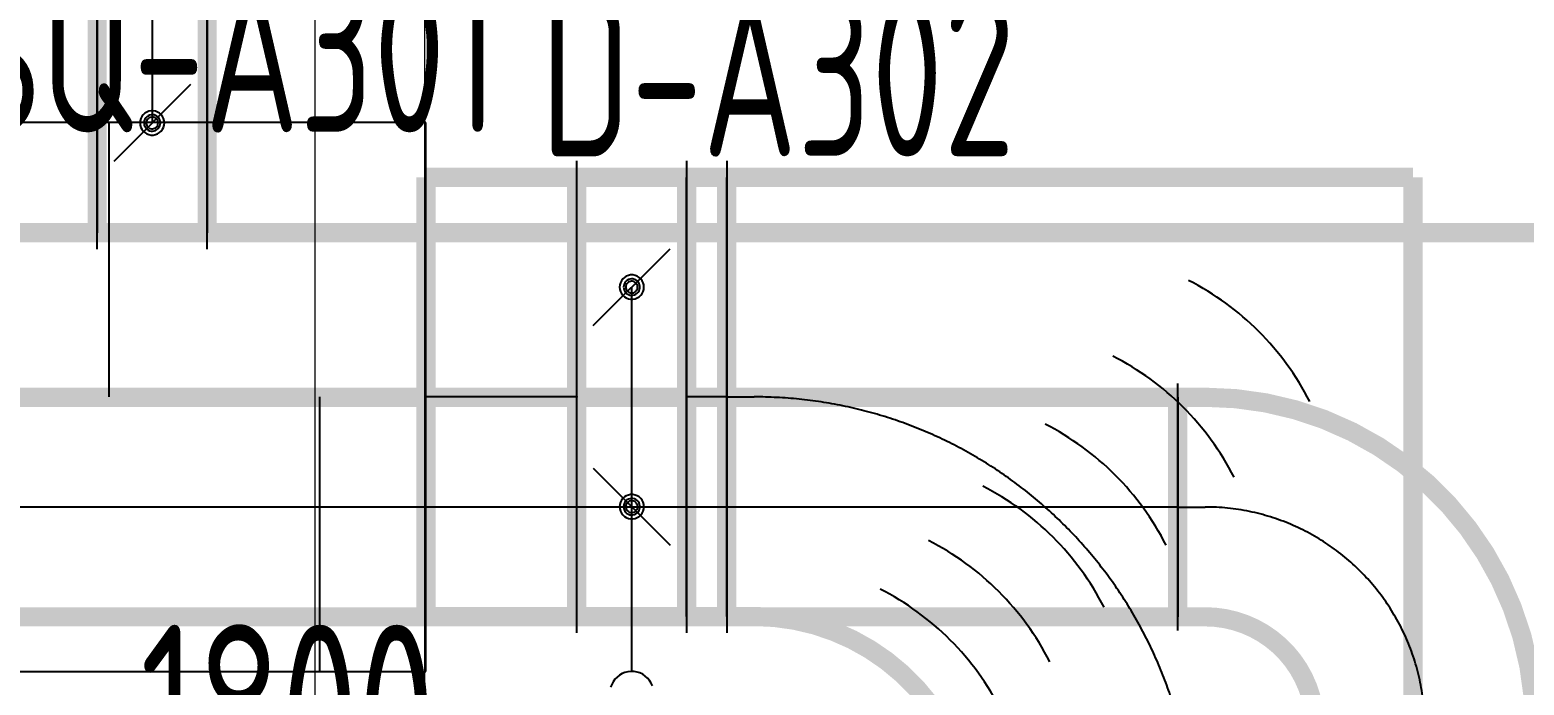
# Model space of a CAD drawing. Extents: x 4 to 13611208, y -605838 to 574722.
# Drawn here: x 13256478 to 13259200, y 198185 to 199379 of the extents above; entities that cross this region are included whole.
import ezdxf

# ---------------------------------------------------------------- set-up
doc = ezdxf.new("R2010")
doc.units = 0
doc.header["$LTSCALE"] = 1000
doc.header["$MEASUREMENT"] = 0
doc.linetypes.add('CENTER2', pattern=[28.575, 19.05, -3.175, 3.175, -3.175])
for name, color, linetype in [('DUCT-K-P中心线', 5, 'CENTER2'), ('DUCT-K-P标注', 7, 'Continuous'), ('DUCT-K-P法兰', 2, 'Continuous'), ('DUCT-K-P管', 191, 'Continuous'), ('DUCT-K-P管端线', 2, 'Continuous'), ('DUCT-K-P阀门', 7, 'Continuous'), ('DUCT-X-P标注', 7, 'Continuous'), ('DUCT-X-S中心线', 5, 'CENTER2'), ('DUCT-X-S法兰', 4, 'Continuous'), ('DUCT-X-S管', 3, 'Continuous'), ('DUCT-X-S管端线', 4, 'Continuous'), ('DUCT-X-S阀门', 7, 'Continuous')]:
    doc.layers.add(name, color=color, linetype=linetype)
doc.layers.add('建筑底图', color=8, linetype='Continuous', lineweight=13)
doc.styles.add('67', font='gbenor.shx', dxfattribs={"width": 0.7, "bigfont": 'hztxt.shx'})
doc.styles.add('du', font='gbenor.shx', dxfattribs={"width": 0.8, "bigfont": 'hztxt.shx'})
doc.dimstyles.new('67', dxfattribs={"dimscale": 100, "dimtxt": 3, "dimasz": 0.5, "dimexe": 0.5, "dimexo": 2, "dimgap": 0.5, "dimtad": 2, "dimdec": 0, "dimrnd": 5, "dimzin": 0, "dimdsep": 46, "dimtxsty": 'du', "dimblk": 'ARCHTICK', "dimcen": 0, "dimdle": 0.5, "dimclrd": 256, "dimclre": 256, "dimclrt": 256, "dimazin": 0, "dimtfac": 1, "dimtdec": 0, "dimtix": 1, "dimtmove": 2, "dimatfit": 3, "dimfxl": 100, "dimtolj": 1, "dimtzin": 0, "dimlwd": -1, "dimlwe": -1, "dimarcsym": 0})

# ---------------------------------------------------------------- blocks, each defined once
blk = doc.blocks.new('_ArchTick')
at = {"color": 0, "linetype": 'ByBlock', "const_width": 0.4}
blk.add_lwpolyline([(-0.5, -0.5), (0.5, 0.5)], dxfattribs=at)
blk = doc.blocks.new('*D847')
at = {"layer": 'DUCT-X-P标注', "transparency": 16777216}
for p, q in [((13256047.4, 197859.5), (13256047.4, 197995)), ((13257847.4, 197759.5), (13257847.4, 197995)), ((13255997.4, 197945), (13257897.4, 197945))]:
    blk.add_line(p, q, dxfattribs=at)
at = {"layer": 'DUCT-X-P标注', "transparency": 16777216, "xscale": 50, "yscale": 50, "zscale": 50, "rotation": 180}
blk.add_blockref('_ArchTick', (13256047.4, 197945), dxfattribs=at)
at = {"layer": 'DUCT-X-P标注', "transparency": 16777216, "xscale": 50, "yscale": 50, "zscale": 50}
blk.add_blockref('_ArchTick', (13257847.4, 197945), dxfattribs=at)
at = {"layer": 'DUCT-X-P标注', "transparency": 16777216, "insert": (13256947.4, 198145), "char_height": 300, "attachment_point": 5, "style": 'du'}
blk.add_mtext('\\A1;1800', dxfattribs=at)
blk = doc.blocks.new('*D891')
at = {"layer": 'DUCT-K-P标注', "transparency": 16777216}
for p, q in [((13256399.1, 198110.1), (13256399.1, 197934)), ((13257199.5, 198110.1), (13257199.5, 197934)), ((13256349.1, 197984), (13257249.5, 197984))]:
    blk.add_line(p, q, dxfattribs=at)
at = {"layer": 'DUCT-K-P标注', "transparency": 16777216, "xscale": 50, "yscale": 50, "zscale": 50, "rotation": 180}
blk.add_blockref('_ArchTick', (13256399.1, 197984), dxfattribs=at)
at = {"layer": 'DUCT-K-P标注', "transparency": 16777216, "xscale": 50, "yscale": 50, "zscale": 50}
blk.add_blockref('_ArchTick', (13257199.5, 197984), dxfattribs=at)
at = {"layer": 'DUCT-K-P标注', "transparency": 16777216, "insert": (13256799.3, 197784), "char_height": 300, "attachment_point": 5, "style": 'du'}
blk.add_mtext('\\A1;800', dxfattribs=at)
blk = doc.blocks.new('*D892')
at = {"layer": 'DUCT-K-P标注', "transparency": 16777216}
for p, q in [((13257199.5, 198110.1), (13257199.5, 197934)), ((13258597.4, 198059.9), (13258597.4, 197934)), ((13257149.5, 197984), (13258647.4, 197984))]:
    blk.add_line(p, q, dxfattribs=at)
at = {"layer": 'DUCT-K-P标注', "transparency": 16777216, "xscale": 50, "yscale": 50, "zscale": 50, "rotation": 180}
blk.add_blockref('_ArchTick', (13257199.5, 197984), dxfattribs=at)
at = {"layer": 'DUCT-K-P标注', "transparency": 16777216, "xscale": 50, "yscale": 50, "zscale": 50}
blk.add_blockref('_ArchTick', (13258597.4, 197984), dxfattribs=at)
at = {"layer": 'DUCT-K-P标注', "transparency": 16777216, "insert": (13257898.4, 197784), "char_height": 300, "attachment_point": 5, "style": 'du'}
blk.add_mtext('\\A1;1400', dxfattribs=at)

msp = doc.modelspace()

# ---------------------------------------------------------------- linework, layer by layer
at = {"layer": 'DUCT-K-P中心线'}
for p, q in [((13257474.1, 198710.1), (13257199.5, 198710.1)), ((13257747.2, 198710.1), (13257674.5, 198710.1)), ((13257747.4, 198710.1), (13257797.4, 198710.1))]:
    msp.add_line(p, q, dxfattribs=at)
msp.add_arc((13257797.4, 197910.1), 800, 360, 90, dxfattribs=at)
at = {"layer": 'DUCT-K-P法兰'}
for p, q in [((13257199.4, 198280.1), (13257199.4, 199140.1)), ((13257474.2, 198280.1), (13257474.2, 199140.1)), ((13257674.4, 198280.1), (13257674.4, 199140.1)), ((13257747.3, 199140.1), (13257747.3, 198280.1))]:
    msp.add_line(p, q, dxfattribs=at)
at = {"layer": 'DUCT-K-P法兰', "color": 18, "true_color": 0x000000}
for p in [(13257199.3, 198710.1, 4500), (13257199.5, 198710.1, 4500), (13257474.1, 198710.1, 4500), (13257474.3, 198710.1, 4500), (13257674.3, 198710.1, 4500), (13257674.5, 198710.1, 4500), (13257747.2, 198710.1, 4500), (13257747.4, 198710.1, 4500)]:
    msp.add_point(p, dxfattribs=at)
at = {"layer": 'DUCT-K-P管', "const_width": 35}
for points in [[(13257474.1, 199110.1), (13257199.5, 199110.1)], [(13257199.5, 199110.1), (13257199.5, 198310.1)], [(13257474.1, 198310.1), (13257474.1, 199110.1)], [(13257474.3, 199110.1), (13257674.3, 199110.1)], [(13257747.2, 199110.1), (13257674.5, 199110.1)], [(13257674.5, 199110.1), (13257674.5, 198310.1)], [(13257747.2, 198310.1), (13257747.2, 199110.1)], [(13257747.4, 199110.1), (13258997.4, 199110.1)], [(13258997.4, 199110.1), (13258997.4, 197860.1)], [(13257199.5, 198310.1), (13257474.1, 198310.1)], [(13257674.3, 198310.1), (13257474.3, 198310.1)], [(13257674.5, 198310.1), (13257747.2, 198310.1)], [(13257797.4, 198310.1), (13257747.4, 198310.1)]]:
    msp.add_lwpolyline(points, dxfattribs=at)
msp.add_lwpolyline([(13258197.4, 197910.1, 0.414214), (13257797.4, 198310.1)], format="xyb", dxfattribs=at)
at = {"layer": 'DUCT-K-P管', "color": 18, "true_color": 0x000000}
msp.add_point((13257747.4, 198710.1, 4500), dxfattribs=at)
at = {"layer": 'DUCT-K-P管端线'}
for p, q in [((13257199.3, 198310.1), (13257199.3, 199110.1)), ((13257474.3, 198310.1), (13257474.3, 199110.1)), ((13257674.3, 198310.1), (13257674.3, 199110.1)), ((13257747.4, 198310.1), (13257747.4, 199110.1))]:
    msp.add_line(p, q, dxfattribs=at)
for centre in [(13258359.5, 198472.3), (13258221.6, 198334.4), (13258097.9, 198210.6), (13257984.7, 198097.5), (13257885.8, 197998.5), (13257797.4, 197910.1)]:
    msp.add_arc(centre, 505, 27, 63, dxfattribs=at)
at = {"layer": 'DUCT-K-P阀门'}
for p, q in [((13257199.3, 199210.1), (13256399.3, 199210.1)), ((13256621.7, 199210.1), (13256621.7, 198710.1)), ((13257199.3, 198210.1), (13257199.3, 199210.1)), ((13257504.3, 198840.1), (13257644.3, 198980.1)), ((13257560.9, 198927.8), (13257557.9, 198925)), ((13257564.4, 198929.9), (13257560.9, 198927.8)), ((13257568.2, 198931.4), (13257564.4, 198929.9)), ((13257572.3, 198932.2), (13257568.2, 198931.4)), ((13257576.3, 198932.2), (13257572.3, 198932.2)), ((13257580.4, 198931.4), (13257576.3, 198932.2)), ((13257584.2, 198929.9), (13257580.4, 198931.4)), ((13257587.7, 198927.8), (13257584.2, 198929.9)), ((13257590.7, 198925), (13257587.7, 198927.8)), ((13257552.5, 198914.2), (13257552.1, 198910.1)), ((13257552.1, 198910.1), (13257552.5, 198906)), ((13257553.6, 198918.1), (13257552.5, 198914.2)), ((13257552.5, 198906), (13257553.6, 198902.1)), ((13257555.5, 198921.8), (13257553.6, 198918.1)), ((13257553.6, 198902.1), (13257555.5, 198898.4)), ((13257557.9, 198925), (13257555.5, 198921.8)), ((13257559.6, 198913), (13257559.3, 198910.1)), ((13257559.3, 198910.1), (13257559.6, 198907.3)), ((13257560.4, 198915.7), (13257559.6, 198913)), ((13257559.6, 198907.3), (13257560.4, 198904.5)), ((13257561.7, 198918.2), (13257560.4, 198915.7)), ((13257560.4, 198904.5), (13257561.7, 198902)), ((13257563.4, 198920.5), (13257561.7, 198918.2)), ((13257561.7, 198902), (13257563.4, 198899.8)), ((13257565.6, 198922.3), (13257563.4, 198920.5)), ((13257563.8, 198912.1), (13257563.6, 198910.1)), ((13257563.6, 198910.1), (13257563.8, 198908.1)), ((13257564.3, 198914.1), (13257563.8, 198912.1)), ((13257563.8, 198908.1), (13257564.3, 198906.1)), ((13257565.3, 198915.9), (13257564.3, 198914.1)), ((13257564.3, 198906.1), (13257565.3, 198904.3)), ((13257566.5, 198917.5), (13257565.3, 198915.9)), ((13257565.3, 198904.3), (13257566.5, 198902.7)), ((13257568.1, 198923.8), (13257565.6, 198922.3)), ((13257568.1, 198918.9), (13257566.5, 198917.5)), ((13257566.5, 198902.7), (13257568.1, 198901.4)), ((13257570.8, 198924.7), (13257568.1, 198923.8)), ((13257569.8, 198919.9), (13257568.1, 198918.9)), ((13257568.1, 198901.4), (13257569.8, 198900.4)), ((13257571.8, 198920.5), (13257569.8, 198919.9)), ((13257573.6, 198925.1), (13257570.8, 198924.7)), ((13257573.8, 198920.8), (13257571.8, 198920.5)), ((13257576.4, 198925), (13257573.6, 198925.1)), ((13257575.8, 198920.7), (13257573.8, 198920.8)), ((13257574.3, 198510.1), (13257574.3, 198910.1)), ((13257577.8, 198920.3), (13257575.8, 198920.7)), ((13257579.2, 198924.3), (13257576.4, 198925)), ((13257579.7, 198919.4), (13257577.8, 198920.3)), ((13257577.8, 198900), (13257579.7, 198900.8)), ((13257581.8, 198923.1), (13257579.2, 198924.3)), ((13257581.3, 198918.2), (13257579.7, 198919.4)), ((13257579.7, 198900.8), (13257581.3, 198902)), ((13257582.7, 198916.7), (13257581.3, 198918.2)), ((13257581.3, 198902), (13257582.7, 198903.5)), ((13257584.1, 198921.5), (13257581.8, 198923.1)), ((13257583.8, 198915), (13257582.7, 198916.7)), ((13257582.7, 198903.5), (13257583.8, 198905.2)), ((13257584.6, 198913.1), (13257583.8, 198915)), ((13257583.8, 198905.2), (13257584.6, 198907.1)), ((13257586.1, 198919.4), (13257584.1, 198921.5)), ((13257584.1, 198898.8), (13257586.1, 198900.8)), ((13257585, 198911.1), (13257584.6, 198913.1)), ((13257584.6, 198907.1), (13257585, 198909.1)), ((13257585, 198909.1), (13257585, 198911.1)), ((13257587.6, 198917), (13257586.1, 198919.4)), ((13257586.1, 198900.8), (13257587.6, 198903.2)), ((13257588.7, 198914.3), (13257587.6, 198917)), ((13257587.6, 198903.2), (13257588.7, 198905.9)), ((13257589.2, 198911.5), (13257588.7, 198914.3)), ((13257588.7, 198905.9), (13257589.2, 198908.7)), ((13257589.2, 198908.7), (13257589.2, 198911.5)), ((13257593.1, 198921.8), (13257590.7, 198925)), ((13257595, 198918.1), (13257593.1, 198921.8)), ((13257593.1, 198898.4), (13257595, 198902.1)), ((13257596.1, 198914.2), (13257595, 198918.1)), ((13257595, 198902.1), (13257596.1, 198906)), ((13257596.5, 198910.1), (13257596.1, 198914.2)), ((13257596.1, 198906), (13257596.5, 198910.1)), ((13257555.5, 198898.4), (13257557.9, 198895.2)), ((13257557.9, 198895.2), (13257560.9, 198892.4)), ((13257560.9, 198892.4), (13257564.4, 198890.3)), ((13257563.4, 198899.8), (13257565.6, 198897.9)), ((13257564.4, 198890.3), (13257568.2, 198888.8)), ((13257565.6, 198897.9), (13257568.1, 198896.5)), ((13257568.1, 198896.5), (13257570.8, 198895.5)), ((13257568.2, 198888.8), (13257572.3, 198888.1)), ((13257569.8, 198900.4), (13257571.8, 198899.7)), ((13257570.8, 198895.5), (13257573.6, 198895.1)), ((13257571.8, 198899.7), (13257573.8, 198899.4)), ((13257572.3, 198888.1), (13257576.3, 198888.1)), ((13257573.6, 198895.1), (13257576.4, 198895.3)), ((13257573.8, 198899.4), (13257575.8, 198899.5)), ((13257575.8, 198899.5), (13257577.8, 198900)), ((13257576.3, 198888.1), (13257580.4, 198888.8)), ((13257576.4, 198895.3), (13257579.2, 198895.9)), ((13257579.2, 198895.9), (13257581.8, 198897.1)), ((13257580.4, 198888.8), (13257584.2, 198890.3)), ((13257581.8, 198897.1), (13257584.1, 198898.8)), ((13257584.2, 198890.3), (13257587.7, 198892.4)), ((13257587.7, 198892.4), (13257590.7, 198895.2)), ((13257590.7, 198895.2), (13257593.1, 198898.4)), ((13257006.2, 198210.1), (13257006.2, 198710.1)), ((13257574.3, 198310.1), (13257574.3, 198710.1)), ((13257504.3, 198580.1), (13257644.3, 198440.1)), ((13257555.5, 198521.8), (13257553.6, 198518.1)), ((13257557.9, 198525), (13257555.5, 198521.8)), ((13257560.9, 198527.8), (13257557.9, 198525)), ((13257564.4, 198529.9), (13257560.9, 198527.8)), ((13257563.4, 198520.5), (13257561.7, 198518.2)), ((13257565.6, 198522.3), (13257563.4, 198520.5)), ((13257568.2, 198531.4), (13257564.4, 198529.9)), ((13257568.1, 198523.8), (13257565.6, 198522.3)), ((13257570.8, 198524.7), (13257568.1, 198523.8)), ((13257569.8, 198519.9), (13257568.1, 198518.9)), ((13257572.3, 198532.2), (13257568.2, 198531.4)), ((13257571.8, 198520.5), (13257569.8, 198519.9)), ((13257573.6, 198525.1), (13257570.8, 198524.7)), ((13257573.8, 198520.8), (13257571.8, 198520.5)), ((13257576.3, 198532.2), (13257572.3, 198532.2)), ((13257576.4, 198525), (13257573.6, 198525.1)), ((13257575.8, 198520.7), (13257573.8, 198520.8)), ((13257577.8, 198520.3), (13257575.8, 198520.7)), ((13257580.4, 198531.4), (13257576.3, 198532.2)), ((13257579.2, 198524.3), (13257576.4, 198525)), ((13257579.7, 198519.4), (13257577.8, 198520.3)), ((13257581.8, 198523.1), (13257579.2, 198524.3)), ((13257584.2, 198529.9), (13257580.4, 198531.4)), ((13257584.1, 198521.5), (13257581.8, 198523.1)), ((13257586.1, 198519.4), (13257584.1, 198521.5)), ((13257587.7, 198527.8), (13257584.2, 198529.9)), ((13257590.7, 198525), (13257587.7, 198527.8)), ((13257593.1, 198521.8), (13257590.7, 198525)), ((13257595, 198518.1), (13257593.1, 198521.8)), ((13257552.5, 198514.2), (13257552.1, 198510.1)), ((13257552.1, 198510.1), (13257552.5, 198506)), ((13257553.6, 198518.1), (13257552.5, 198514.2)), ((13257552.5, 198506), (13257553.6, 198502.1)), ((13257553.6, 198502.1), (13257555.5, 198498.4)), ((13257555.5, 198498.4), (13257557.9, 198495.2)), ((13257557.9, 198495.2), (13257560.9, 198492.4)), ((13257559.6, 198513), (13257559.3, 198510.1)), ((13257559.3, 198510.1), (13257559.6, 198507.3)), ((13257560.4, 198515.7), (13257559.6, 198513)), ((13257559.6, 198507.3), (13257560.4, 198504.5)), ((13257561.7, 198518.2), (13257560.4, 198515.7)), ((13257560.4, 198504.5), (13257561.7, 198502)), ((13257560.9, 198492.4), (13257564.4, 198490.3)), ((13257561.7, 198502), (13257563.4, 198499.8)), ((13257563.4, 198499.8), (13257565.6, 198497.9)), ((13257563.8, 198512.1), (13257563.6, 198510.1)), ((13257563.6, 198510.1), (13257563.8, 198508.1)), ((13257564.3, 198514.1), (13257563.8, 198512.1)), ((13257563.8, 198508.1), (13257564.3, 198506.1)), ((13257565.3, 198515.9), (13257564.3, 198514.1)), ((13257564.3, 198506.1), (13257565.3, 198504.3)), ((13257566.5, 198517.5), (13257565.3, 198515.9)), ((13257565.3, 198504.3), (13257566.5, 198502.7)), ((13257565.6, 198497.9), (13257568.1, 198496.5)), ((13257568.1, 198518.9), (13257566.5, 198517.5)), ((13257566.5, 198502.7), (13257568.1, 198501.4)), ((13257568.1, 198501.4), (13257569.8, 198500.4)), ((13257568.1, 198496.5), (13257570.8, 198495.5)), ((13257569.8, 198500.4), (13257571.8, 198499.7)), ((13257570.8, 198495.5), (13257573.6, 198495.1)), ((13257571.8, 198499.7), (13257573.8, 198499.4)), ((13257573.6, 198495.1), (13257576.4, 198495.3)), ((13257573.8, 198499.4), (13257575.8, 198499.5)), ((13257575.8, 198499.5), (13257577.8, 198500)), ((13257576.4, 198495.3), (13257579.2, 198495.9)), ((13257577.8, 198500), (13257579.7, 198500.8)), ((13257579.2, 198495.9), (13257581.8, 198497.1)), ((13257581.3, 198518.2), (13257579.7, 198519.4)), ((13257579.7, 198500.8), (13257581.3, 198502)), ((13257582.7, 198516.7), (13257581.3, 198518.2)), ((13257581.3, 198502), (13257582.7, 198503.5)), ((13257581.8, 198497.1), (13257584.1, 198498.8)), ((13257583.8, 198515), (13257582.7, 198516.7)), ((13257582.7, 198503.5), (13257583.8, 198505.2)), ((13257584.6, 198513.1), (13257583.8, 198515)), ((13257583.8, 198505.2), (13257584.6, 198507.1)), ((13257584.1, 198498.8), (13257586.1, 198500.8)), ((13257584.2, 198490.3), (13257587.7, 198492.4)), ((13257585, 198511.1), (13257584.6, 198513.1)), ((13257584.6, 198507.1), (13257585, 198509.1)), ((13257585, 198509.1), (13257585, 198511.1)), ((13257587.6, 198517), (13257586.1, 198519.4)), ((13257586.1, 198500.8), (13257587.6, 198503.2)), ((13257588.7, 198514.3), (13257587.6, 198517)), ((13257587.6, 198503.2), (13257588.7, 198505.9)), ((13257587.7, 198492.4), (13257590.7, 198495.2)), ((13257589.2, 198511.5), (13257588.7, 198514.3)), ((13257588.7, 198505.9), (13257589.2, 198508.7)), ((13257589.2, 198508.7), (13257589.2, 198511.5)), ((13257590.7, 198495.2), (13257593.1, 198498.4)), ((13257593.1, 198498.4), (13257595, 198502.1)), ((13257596.1, 198514.2), (13257595, 198518.1)), ((13257595, 198502.1), (13257596.1, 198506)), ((13257596.5, 198510.1), (13257596.1, 198514.2)), ((13257596.1, 198506), (13257596.5, 198510.1)), ((13257564.4, 198490.3), (13257568.2, 198488.8)), ((13257568.2, 198488.8), (13257572.3, 198488.1)), ((13257572.3, 198488.1), (13257576.3, 198488.1)), ((13257576.3, 198488.1), (13257580.4, 198488.8)), ((13257580.4, 198488.8), (13257584.2, 198490.3)), ((13257574.3, 198210.1), (13257574.3, 198310.1)), ((13256399.3, 198210.1), (13257199.3, 198210.1)), ((13257543.7, 198195.8), (13257540.4, 198191.3)), ((13257547.5, 198199.8), (13257543.7, 198195.8)), ((13257551.9, 198203.3), (13257547.5, 198199.8)), ((13257556.8, 198206.1), (13257551.9, 198203.3)), ((13257561.9, 198208.2), (13257556.8, 198206.1)), ((13257567.4, 198209.5), (13257561.9, 198208.2)), ((13257572.9, 198210.1), (13257567.4, 198209.5)), ((13257578.5, 198209.9), (13257572.9, 198210.1)), ((13257584, 198208.9), (13257578.5, 198209.9)), ((13257589.3, 198207.2), (13257584, 198208.9)), ((13257594.3, 198204.8), (13257589.3, 198207.2)), ((13257598.9, 198201.6), (13257594.3, 198204.8)), ((13257603.1, 198197.9), (13257598.9, 198201.6)), ((13257606.7, 198193.6), (13257603.1, 198197.9)), ((13257609.6, 198188.9), (13257606.7, 198193.6)), ((13257537.8, 198186.4), (13257535.8, 198181.1)), ((13257540.4, 198191.3), (13257537.8, 198186.4)), ((13257611.9, 198183.8), (13257609.6, 198188.9))]:
    msp.add_line(p, q, dxfattribs=at)
at = {"layer": 'DUCT-X-S中心线'}
for p, q in [((13258568.7, 198509.5), (13254500, 198509.5)), ((13258568.9, 198509.5), (13258618.9, 198509.5))]:
    msp.add_line(p, q, dxfattribs=at)
msp.add_arc((13258618.9, 198109.5), 400, 360, 90, dxfattribs=at)
at = {"layer": 'DUCT-X-S法兰'}
for p, q in [((13256600.6, 198979.2), (13256600.6, 199839.2)), ((13256800.8, 198979.2), (13256800.8, 199839.2)), ((13258568.8, 198734.5), (13258568.8, 198284.5))]:
    msp.add_line(p, q, dxfattribs=at)
at = {"layer": 'DUCT-X-S法兰', "color": 18, "true_color": 0x000000}
for p in [(13258568.7, 198509.5, 2500), (13258568.9, 198509.5, 2500)]:
    msp.add_point(p, dxfattribs=at)
at = {"layer": 'DUCT-X-S管', "const_width": 35}
for points in [[(13256600.5, 199009.2), (13256600.5, 199809.2)], [(13256800.9, 199809.2), (13256800.9, 199009.2)], [(13255600.6, 199009.2), (13256600.5, 199009.2)], [(13256800.7, 199009.2), (13256600.7, 199009.2)], [(13256800.9, 199009.2), (13259320.6, 199009.2)], [(13258568.7, 198709.5), (13254500, 198709.5)], [(13258568.7, 198309.5), (13258568.7, 198709.5)], [(13258568.9, 198709.5), (13258618.9, 198709.5)], [(13254500, 198309.5), (13258568.7, 198309.5)], [(13258618.9, 198309.5), (13258568.9, 198309.5)]]:
    msp.add_lwpolyline(points, dxfattribs=at)
at = {"layer": 'DUCT-X-S管', "extrusion": (0, 0, -1), "const_width": 35}
for points in [[(-13258618.9, 198709.5, 0.414214), (-13259218.9, 198109.5)], [(-13258618.9, 198309.5, 0.414214), (-13258818.9, 198109.5)]]:
    msp.add_lwpolyline(points, format="xyb", dxfattribs=at)
at = {"layer": 'DUCT-X-S管', "color": 18, "true_color": 0x000000}
msp.add_point((13258568.9, 198509.5, 2500), dxfattribs=at)
at = {"layer": 'DUCT-X-S管端线'}
for p, q in [((13256600.7, 199809.2), (13256600.7, 199009.2)), ((13256800.7, 199809.2), (13256800.7, 199009.2)), ((13258568.9, 198709.5), (13258568.9, 198309.5))]:
    msp.add_line(p, q, dxfattribs=at)
at = {"layer": 'DUCT-X-S阀门'}
for p, q in [((13256700.7, 199609.2), (13256700.7, 199209.2)), ((13256770.7, 199279.2), (13256630.7, 199139.2)), ((13256690.8, 199229.1), (13256687.3, 199226.9)), ((13256694.6, 199230.5), (13256690.8, 199229.1)), ((13256698.7, 199231.3), (13256694.6, 199230.5)), ((13256702.7, 199231.3), (13256698.7, 199231.3)), ((13256706.8, 199230.5), (13256702.7, 199231.3)), ((13256710.6, 199229.1), (13256706.8, 199230.5)), ((13256714.1, 199226.9), (13256710.6, 199229.1)), ((13256678.9, 199213.3), (13256678.5, 199209.2)), ((13256678.5, 199209.2), (13256678.9, 199205.2)), ((13256680, 199217.2), (13256678.9, 199213.3)), ((13256678.9, 199205.2), (13256680, 199201.2)), ((13256681.9, 199220.9), (13256680, 199217.2)), ((13256680, 199201.2), (13256681.9, 199197.6)), ((13256684.3, 199224.2), (13256681.9, 199220.9)), ((13256687.3, 199226.9), (13256684.3, 199224.2)), ((13256686.3, 199213.5), (13256685.8, 199210.7)), ((13256685.8, 199210.7), (13256685.8, 199207.8)), ((13256685.8, 199207.8), (13256686.3, 199205)), ((13256687.4, 199216.1), (13256686.3, 199213.5)), ((13256686.3, 199205), (13256687.4, 199202.4)), ((13256688.9, 199218.5), (13256687.4, 199216.1)), ((13256687.4, 199202.4), (13256688.9, 199200)), ((13256690.9, 199220.6), (13256688.9, 199218.5)), ((13256690.4, 199212.3), (13256690, 199210.3)), ((13256690, 199210.3), (13256690, 199208.2)), ((13256690, 199208.2), (13256690.4, 199206.2)), ((13256691.2, 199214.2), (13256690.4, 199212.3)), ((13256690.4, 199206.2), (13256691.2, 199204.3)), ((13256693.2, 199222.2), (13256690.9, 199220.6)), ((13256692.3, 199215.9), (13256691.2, 199214.2)), ((13256691.2, 199204.3), (13256692.3, 199202.6)), ((13256693.7, 199217.3), (13256692.3, 199215.9)), ((13256692.3, 199202.6), (13256693.7, 199201.1)), ((13256695.8, 199223.4), (13256693.2, 199222.2)), ((13256695.3, 199218.5), (13256693.7, 199217.3)), ((13256693.7, 199201.1), (13256695.3, 199199.9)), ((13256697.2, 199219.4), (13256695.3, 199218.5)), ((13256698.6, 199224.1), (13256695.8, 199223.4)), ((13256699.2, 199219.9), (13256697.2, 199219.4)), ((13256701.4, 199224.2), (13256698.6, 199224.1)), ((13256701.2, 199220), (13256699.2, 199219.9)), ((13256703.2, 199219.7), (13256701.2, 199220)), ((13256704.2, 199223.8), (13256701.4, 199224.2)), ((13256705.2, 199219), (13256703.2, 199219.7)), ((13256706.9, 199222.9), (13256704.2, 199223.8)), ((13256706.9, 199218), (13256705.2, 199219)), ((13256705.2, 199199.5), (13256706.9, 199200.5)), ((13256709.4, 199221.5), (13256706.9, 199222.9)), ((13256708.5, 199216.6), (13256706.9, 199218)), ((13256706.9, 199200.5), (13256708.5, 199201.8)), ((13256709.7, 199215), (13256708.5, 199216.6)), ((13256708.5, 199201.8), (13256709.7, 199203.4)), ((13256711.6, 199219.6), (13256709.4, 199221.5)), ((13256710.7, 199213.2), (13256709.7, 199215)), ((13256709.7, 199203.4), (13256710.7, 199205.2)), ((13256711.2, 199211.3), (13256710.7, 199213.2)), ((13256710.7, 199205.2), (13256711.2, 199207.2)), ((13256711.4, 199209.2), (13256711.2, 199211.3)), ((13256711.2, 199207.2), (13256711.4, 199209.2)), ((13256713.3, 199217.3), (13256711.6, 199219.6)), ((13256711.6, 199198.9), (13256713.3, 199201.1)), ((13256714.6, 199214.8), (13256713.3, 199217.3)), ((13256713.3, 199201.1), (13256714.6, 199203.7)), ((13256717.1, 199224.2), (13256714.1, 199226.9)), ((13256715.4, 199212.1), (13256714.6, 199214.8)), ((13256714.6, 199203.7), (13256715.4, 199206.4)), ((13256715.7, 199209.2), (13256715.4, 199212.1)), ((13256715.4, 199206.4), (13256715.7, 199209.2)), ((13256719.5, 199220.9), (13256717.1, 199224.2)), ((13256721.4, 199217.2), (13256719.5, 199220.9)), ((13256719.5, 199197.6), (13256721.4, 199201.2)), ((13256722.5, 199213.3), (13256721.4, 199217.2)), ((13256721.4, 199201.2), (13256722.5, 199205.2)), ((13256722.9, 199209.2), (13256722.5, 199213.3)), ((13256722.5, 199205.2), (13256722.9, 199209.2)), ((13256681.9, 199197.6), (13256684.3, 199194.3)), ((13256684.3, 199194.3), (13256687.3, 199191.6)), ((13256687.3, 199191.6), (13256690.8, 199189.4)), ((13256688.9, 199200), (13256690.9, 199197.9)), ((13256690.8, 199189.4), (13256694.6, 199187.9)), ((13256690.9, 199197.9), (13256693.2, 199196.2)), ((13256693.2, 199196.2), (13256695.8, 199195.1)), ((13256694.6, 199187.9), (13256698.7, 199187.2)), ((13256695.3, 199199.9), (13256697.2, 199199.1)), ((13256695.8, 199195.1), (13256698.6, 199194.4)), ((13256697.2, 199199.1), (13256699.2, 199198.6)), ((13256698.6, 199194.4), (13256701.4, 199194.2)), ((13256698.7, 199187.2), (13256702.7, 199187.2)), ((13256699.2, 199198.6), (13256701.2, 199198.5)), ((13256701.2, 199198.5), (13256703.2, 199198.8)), ((13256701.4, 199194.2), (13256704.2, 199194.7)), ((13256702.7, 199187.2), (13256706.8, 199187.9)), ((13256703.2, 199198.8), (13256705.2, 199199.5)), ((13256704.2, 199194.7), (13256706.9, 199195.6)), ((13256706.8, 199187.9), (13256710.6, 199189.4)), ((13256706.9, 199195.6), (13256709.4, 199197)), ((13256709.4, 199197), (13256711.6, 199198.9)), ((13256710.6, 199189.4), (13256714.1, 199191.6)), ((13256714.1, 199191.6), (13256717.1, 199194.3)), ((13256717.1, 199194.3), (13256719.5, 199197.6))]:
    msp.add_line(p, q, dxfattribs=at)
at = {"layer": '建筑底图', "color": 8}
for p, q in [((13257197.4, 191159.5), (13257197.4, 206059.5)), ((13256997.4, 191159.5), (13256997.4, 204809.5))]:
    msp.add_line(p, q, dxfattribs=at)

# ---------------------------------------------------------------- texts
at = {"layer": 'DUCT-K-P标注', "style": '67', "width": 0.75}
for s, p in [('XSQ-A301', (13256173.9, 199192.2, 8800)), ('D-A302', (13257407.6, 199148.4, 100))]:
    msp.add_text(s, height=300, dxfattribs=at).set_placement(p)

# ---------------------------------------------------------------- dimensions: what is measured, and where the dimension line sits
at = {"layer": 'DUCT-K-P标注'}
for base, p1, p2, picture, middle in [((13257199.5, 197984), (13256399.1, 198310.1, 4500), (13257199.5, 198310.1, 4500), '*D891', (13256799.3, 197784)), ((13258597.4, 197984), (13257199.5, 198310.1, 4500), (13258597.4, 198259.9, 4500), '*D892', (13257898.4, 197784))]:
    dim = msp.add_linear_dim(base=base, p1=p1, p2=p2, dimstyle='67', dxfattribs=at)
    dim.commit()
    dim.dimension.update_dxf_attribs({"geometry": picture, "text_midpoint": middle})
at = {"layer": 'DUCT-X-P标注'}
dim = msp.add_linear_dim(base=(13257847.4, 197945), p1=(13256047.4, 197659.5), p2=(13257847.4, 197559.5, 3500), dimstyle='67', dxfattribs=at)
dim.commit()
dim.dimension.update_dxf_attribs({"geometry": '*D847', "text_midpoint": (13256947.4, 198145)})

doc.saveas('drawing.dxf')
